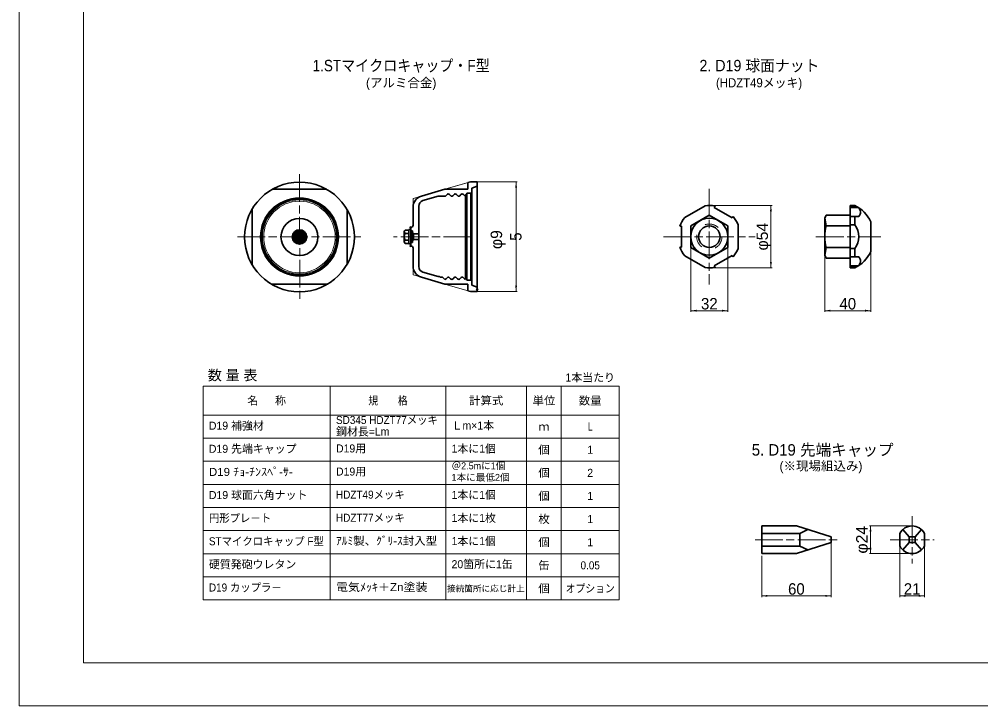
# Model space of a CAD drawing. Units: millimetres at full size, sheet at 1:2. Extents: x 2216 to 3898, y 1025 to 2213.
# Drawn here: x 2216 to 3048, y 1025 to 1619 of the extents above; entities that cross this region are included whole.
import ezdxf
from ezdxf.enums import TextEntityAlignment as Align

# ---------------------------------------------------------------- set-up
doc = ezdxf.new("R2010")
doc.units = ezdxf.units.MM
doc.header["$LTSCALE"] = 2
doc.header["$PDMODE"] = 32
doc.header["$PDSIZE"] = 1
for name, pattern in [('CHAIN', [18.5, 12, -1.5, 3.5, -1.5]), ('CHAIN_DOUBLE_DASH', [23.5, 12, -1.5, 3.5, -1.5, 3.5, -1.5]), ('DASHED_SPACED', [12, 6, -6])]:
    doc.linetypes.add(name, pattern=pattern)
for name, color, linetype, lineweight in [('1外形線', 7, 'Continuous', 35), ('2細い実線', 3, 'Continuous', 20), ('3隠れ線', 2, 'DASHED_SPACED', 13), ('4中心線', 1, 'CHAIN', 15), ('5想像線', 6, 'CHAIN_DOUBLE_DASH', 15), ('6寸法線', 4, 'Continuous', 13), ('7 枠・タイトル', 7, 'Continuous', 13), ('8 数量表', 7, 'Continuous', 13), ('Defpoints_2', 1, 'Continuous', 13)]:
    doc.layers.add(name, color=color, linetype=linetype, lineweight=lineweight)
doc.styles.add('ＭＳ Ｐゴシック', font='')
doc.styles.get('ＭＳ Ｐゴシック').set_extended_font_data('MS PGothic')

# ---------------------------------------------------------------- blocks, each defined once
blk = doc.blocks.new('filled_arrow')
at = {"color": 0, "linetype": 'Continuous', "lineweight": -2}
blk.add_solid([(7.5, 1.25), (0, 0), (7.5, -1.25)], dxfattribs=at)

msp = doc.modelspace()

# ---------------------------------------------------------------- hatches: boundary and pattern name
at = {"layer": '2細い実線'}
h = msp.add_hatch(dxfattribs=at)
h.set_pattern_fill('USER', color=254, style=0, pattern_type=2)
h.set_pattern_definition([(45, (2894.981, 1234.279), (-0.35355, 0.35355), [])])
h.paths.add_polyline_path([(2464.337, 1430.186), (2461.626, 1425.49, -0.26795), (2461.193, 1425.24), (2458.661, 1425.24), (2455.77, 1425.24, -0.26795), (2455.337, 1425.49), (2452.626, 1430.186, -0.27234), (2452.63, 1430.693), (2452.63, 1430.693), (2455.337, 1435.382, -0.26795), (2455.77, 1435.632), (2458.63, 1435.632), (2461.193, 1435.632, -0.26795), (2461.626, 1435.382), (2464.333, 1430.693), (2464.333, 1430.693, -0.27234)])

# ---------------------------------------------------------------- linework, layer by layer
at = {"layer": '1外形線'}
for p, q in [((2604.281, 1477.546), (2606.495, 1478.215)), ((2604.281, 1471.669), (2604.281, 1477.546)), ((2604.281, 1471.669), (2604.281, 1477.546)), ((2612.281, 1478.193), (2606.495, 1478.193)), ((2612.281, 1474.367), (2607.681, 1472.693)), ((2612.281, 1474.367), (2612.281, 1478.193)), ((2612.281, 1474.367), (2612.288, 1387.016)), ((2482.021, 1471.693), (2434.942, 1471.693)), ((2563.954, 1465.779), (2584.139, 1471.669)), ((2578.445, 1465.693), (2565.357, 1461.867)), ((2584.281, 1465.693), (2578.445, 1465.693)), ((2604.281, 1471.669), (2584.139, 1471.669)), ((2584.139, 1471.669), (2604.281, 1471.669)), ((2585.098, 1466.106), (2586.218, 1467.242)), ((2589.474, 1466.115), (2588.363, 1467.242)), ((2591.107, 1466.115), (2592.227, 1467.251)), ((2595.483, 1466.125), (2594.372, 1467.251)), ((2597.116, 1466.125), (2598.237, 1467.26)), ((2601.493, 1466.134), (2600.381, 1467.26)), ((2603.281, 1467.943), (2602.281, 1466.943)), ((2602.281, 1466.943), (2602.281, 1465.712)), ((2602.281, 1394.443), (2602.281, 1465.712)), ((2603.281, 1468.193), (2606.681, 1468.193)), ((2603.281, 1467.943), (2603.281, 1468.193)), ((2603.281, 1467.943), (2603.281, 1393.443)), ((2607.681, 1469.193), (2606.681, 1468.193)), ((2606.693, 1393.193), (2606.681, 1468.193)), ((2607.681, 1472.693), (2607.681, 1469.193)), ((2607.681, 1469.193), (2607.687, 1392.187)), ((2561.76, 1457.068), (2561.76, 1430.693)), ((2791.835, 1447.244), (2809.498, 1457.442)), ((2817.372, 1455.977), (2818.1, 1457.238)), ((2935.005, 1457.693), (2935.005, 1403.693)), ((2935.005, 1457.693), (2939.005, 1457.693)), ((2935.005, 1457.238), (2939.905, 1457.238)), ((2939.005, 1457.238), (2939.005, 1457.693)), ((2417.645, 1406.174), (2417.645, 1454.698)), ((2499.645, 1406.733), (2499.645, 1454.138)), ((2556.76, 1456.136), (2556.76, 1440.693)), ((2797.166, 1439.93), (2813.166, 1449.168)), ((2813.166, 1449.168), (2829.166, 1439.93)), ((2832.961, 1446.977), (2817.372, 1455.977)), ((2832.961, 1446.977), (2833.689, 1448.238)), ((2914.367, 1449.168), (2913.005, 1446.808)), ((2914.367, 1449.168), (2935.005, 1449.168)), ((2935.005, 1455.977), (2942.074, 1455.977)), ((2935.005, 1448.238), (2942.549, 1448.238)), ((2939.005, 1440.891), (2939.005, 1448.238)), ((2789.166, 1439.693), (2787.711, 1439.693)), ((2789.166, 1439.693), (2789.166, 1421.693)), ((2797.166, 1439.93), (2797.166, 1421.455)), ((2829.166, 1439.93), (2829.166, 1421.455)), ((2838.166, 1440.891), (2838.166, 1420.495)), ((2913.005, 1446.808), (2913.005, 1414.577)), ((2913.005, 1446.808), (2914.367, 1439.93)), ((2914.367, 1439.93), (2935.005, 1439.93)), ((2935.005, 1440.891), (2939.005, 1440.891)), ((2953.005, 1443.61), (2953.005, 1417.776)), ((2455.337, 1435.382), (2452.626, 1430.686)), ((2452.626, 1430.686), (2455.337, 1435.382)), ((2461.193, 1435.632), (2455.77, 1435.632)), ((2464.337, 1430.686), (2461.626, 1435.382)), ((2549.16, 1435.023), (2549.16, 1426.363)), ((2553.16, 1436.466), (2549.96, 1436.466)), ((2553.16, 1433.58), (2549.96, 1433.58)), ((2553.16, 1424.443), (2553.16, 1436.943)), ((2553.16, 1436.943), (2554.76, 1436.943)), ((2553.16, 1436.466), (2553.16, 1424.919)), ((2554.76, 1422.693), (2554.76, 1438.693)), ((2554.76, 1436.943), (2554.76, 1424.443)), ((2556.16, 1435.693), (2554.76, 1435.693)), ((2561.76, 1433.08), (2554.76, 1433.08)), ((2556.16, 1435.693), (2556.16, 1430.693)), ((2557.273, 1433.08), (2556.16, 1434.193)), ((2557.273, 1433.08), (2557.273, 1430.693)), ((2452.626, 1430.186), (2455.337, 1425.49)), ((2455.77, 1425.24), (2461.193, 1425.24)), ((2461.626, 1425.49), (2464.337, 1430.186)), ((2553.16, 1427.806), (2549.96, 1427.806)), ((2553.16, 1424.919), (2549.96, 1424.919)), ((2554.76, 1424.443), (2553.16, 1424.443)), ((2561.76, 1428.306), (2554.76, 1428.306)), ((2556.16, 1425.693), (2554.76, 1425.693)), ((2556.16, 1425.693), (2556.16, 1430.693)), ((2557.273, 1428.306), (2556.16, 1427.192)), ((2557.273, 1428.306), (2557.273, 1430.692)), ((2561.76, 1404.821), (2561.76, 1430.693)), ((2556.76, 1405.25), (2556.76, 1420.693)), ((2789.166, 1421.693), (2787.711, 1421.693)), ((2797.166, 1421.455), (2813.166, 1412.218)), ((2813.166, 1412.218), (2829.166, 1421.455)), ((2913.005, 1414.577), (2914.367, 1421.455)), ((2914.367, 1421.455), (2935.005, 1421.455)), ((2935.005, 1420.495), (2939.005, 1420.495)), ((2939.005, 1413.147), (2939.005, 1420.495)), ((2809.498, 1403.943), (2791.835, 1414.141)), ((2817.372, 1405.408), (2832.961, 1414.408)), ((2832.961, 1414.408), (2833.689, 1413.147)), ((2914.367, 1412.218), (2913.005, 1414.577)), ((2914.367, 1412.218), (2935.005, 1412.218)), ((2935.005, 1413.147), (2942.549, 1413.147)), ((2578.445, 1396.196), (2565.357, 1400.022)), ((2817.372, 1405.408), (2818.1, 1404.147)), ((2935.005, 1405.408), (2942.074, 1405.408)), ((2935.005, 1404.147), (2939.905, 1404.147)), ((2935.005, 1403.693), (2939.005, 1403.693)), ((2939.005, 1403.693), (2939.005, 1404.147)), ((2482.9, 1389.693), (2434.063, 1389.693)), ((2563.954, 1395.652), (2584.3, 1389.693)), ((2579.704, 1396.196), (2578.445, 1396.196)), ((2580.281, 1395.693), (2579.704, 1396.196)), ((2582.281, 1395.693), (2580.281, 1395.693)), ((2582.317, 1395.693), (2584.281, 1393.702)), ((2604.281, 1389.693), (2584.3, 1389.693)), ((2586.465, 1395.28), (2585.354, 1394.153)), ((2588.098, 1395.28), (2589.218, 1394.144)), ((2592.474, 1395.27), (2591.363, 1394.144)), ((2594.107, 1395.27), (2595.227, 1394.135)), ((2598.483, 1395.261), (2597.372, 1394.135)), ((2600.116, 1395.261), (2601.237, 1394.125)), ((2602.281, 1394.443), (2602.281, 1393.674)), ((2603.281, 1393.443), (2602.281, 1394.443)), ((2603.281, 1393.193), (2603.281, 1393.443)), ((2603.281, 1393.193), (2606.681, 1393.193)), ((2604.281, 1389.693), (2604.281, 1383.84)), ((2604.287, 1389.722), (2604.288, 1383.846)), ((2607.681, 1392.193), (2606.681, 1393.193)), ((2607.687, 1392.199), (2606.687, 1393.199)), ((2607.687, 1388.699), (2607.687, 1392.199)), ((2604.281, 1383.84), (2606.495, 1383.215)), ((2612.288, 1383.2), (2606.501, 1383.199)), ((2612.26, 1383.17), (2606.572, 1383.17)), ((2612.281, 1387.019), (2607.681, 1388.693)), ((2612.288, 1387.026), (2607.687, 1388.699)), ((2612.288, 1387.026), (2612.288, 1383.2)), ((2858.504, 1180.423), (2858.504, 1156.523)), ((2858.504, 1180.423), (2888.504, 1180.423)), ((2858.504, 1173.991), (2891.504, 1173.991)), ((2888.504, 1180.423), (2918.504, 1170.973)), ((2891.504, 1173.991), (2898.504, 1177.273)), ((2891.504, 1173.991), (2891.504, 1162.956)), ((2978.066, 1173.991), (2978.066, 1162.956)), ((2980.581, 1177.273), (2986.166, 1170.973)), ((2991.166, 1170.973), (2996.75, 1177.273)), ((2999.266, 1173.991), (2999.266, 1162.956)), ((2918.504, 1165.973), (2888.504, 1156.523)), ((2918.504, 1170.973), (2918.504, 1165.973)), ((2986.166, 1165.973), (2980.581, 1159.673)), ((2986.166, 1170.973), (2986.166, 1165.973)), ((2991.166, 1170.973), (2986.166, 1170.973)), ((2991.166, 1165.973), (2986.166, 1165.973)), ((2991.166, 1170.973), (2991.166, 1165.973)), ((2991.166, 1165.973), (2996.75, 1159.673)), ((2858.504, 1162.956), (2891.504, 1162.956)), ((2891.504, 1162.956), (2898.504, 1159.673)), ((2858.504, 1156.523), (2888.504, 1156.523))]:
    msp.add_line(p, q, dxfattribs=at)
for centre, radius in [((2458.481, 1430.436), 47.5), ((2458.481, 1430.436), 33), ((2458.481, 1430.436), 16), ((2813.166, 1430.693), 16), ((2813.166, 1430.693), 9.35), ((2458.481, 1430.436), 6.25)]:
    msp.add_circle(centre, radius, dxfattribs=at)
for centre, radius, start, end in [((2566.76, 1456.181), 10, 106.29556, 180.00002), ((2584.281, 1466.683), 1, 270.00002, 324.72163), ((2587.291, 1466.193), 1.5, 44.3639, 135.63615), ((2590.291, 1466.693), 1, 215.27842, 324.72163), ((2593.3, 1466.202), 1.5, 44.3639, 135.63615), ((2596.3, 1466.702), 1, 215.27842, 324.72163), ((2599.309, 1466.211), 1.5, 44.3639, 135.63615), ((2602.309, 1466.711), 1, 215.27842, 268.422), ((2566.76, 1457.068), 5, 106.29556, 180.00002), ((2813.166, 1430.693), 27, 79.47122, 97.80839), ((2925.928, 1430.693), 30, 25.50382, 64.15807), ((2813.166, 1430.693), 27, 22.19161, 40.52878), ((2938.504, 1451.874), 5.439, 318.04281, 48.97274), ((2554.76, 1440.693), 2, 270.00002, 0.00002), ((2813.166, 1430.693), 27, 142.19161, 160.52878), ((2945.005, 1430.693), 32, 163.22135, 196.77865), ((2925.928, 1430.693), 16.583, 322.05063, 37.94937), ((2455.77, 1435.132), 0.5, 90, 150), ((2461.193, 1435.132), 0.5, 30, 90), ((2550.862, 1435.023), 1.702, 122.00463, 237.99542), ((2554.768, 1430.693), 5.608, 149.02091, 210.97913), ((2453.059, 1430.436), 0.5, 150, 210), ((2455.77, 1425.74), 0.5, 210, 270), ((2461.193, 1425.74), 0.5, 270, 330), ((2463.904, 1430.436), 0.5, 330, 30), ((2550.862, 1426.363), 1.702, 122.00463, 237.99542), ((2554.76, 1420.693), 2, 0.00002, 90.00002), ((2813.166, 1430.693), 27, 199.47122, 217.80839), ((2813.166, 1430.693), 27, 319.47122, 337.80839), ((2925.928, 1430.693), 30, 295.84193, 334.49618), ((2938.504, 1409.511), 5.439, 311.02726, 41.95719), ((2566.76, 1405.25), 10, 180.00002, 253.70448), ((2566.76, 1404.821), 5, 180.00002, 253.70448), ((2813.166, 1430.693), 27, 262.19161, 280.52878), ((2584.281, 1395.202), 1.5, 270.00002, 315.63615), ((2587.281, 1394.702), 1, 35.27842, 144.72163), ((2590.291, 1395.193), 1.5, 224.3639, 315.63615), ((2593.291, 1394.693), 1, 35.27842, 144.72163), ((2596.3, 1395.183), 1.5, 224.3639, 315.63615), ((2599.3, 1394.683), 1, 35.27842, 144.72163), ((2602.309, 1395.174), 1.5, 224.3639, 268.94808), ((2988.666, 1168.473), 11.95, 27.49771, 152.50229), ((2988.666, 1168.473), 11.95, 207.49771, 332.50229)]:
    msp.add_arc(centre, radius, start, end, dxfattribs=at)
for p in [(2554.76, 1438.693), (2554.76, 1422.693), (2612.26, 1385.17)]:
    msp.add_point(p, dxfattribs=at)
at = {"layer": '2細い実線', "color": 9}
for radius in [33.986, 33.557, 33.237, 32.687, 32.03, 30.973]:
    msp.add_circle((2458.481, 1430.436), radius, dxfattribs=at)
at = {"layer": '3隠れ線'}
msp.add_circle((2813.166, 1430.693), 10.95, dxfattribs=at)
at = {"layer": '4中心線'}
for p, q in [((2458.481, 1484.789), (2458.808, 1376.744)), ((2813.166, 1472.193), (2813.166, 1389.193)), ((2404.752, 1430.693), (2511.66, 1430.693)), ((2607.093, 1430.693), (2539.949, 1430.693)), ((2773.466, 1430.693), (2852.867, 1430.693)), ((2905.444, 1430.693), (2961.633, 1430.693)), ((2988.666, 1188.915), (2988.666, 1148.032)), ((2852.722, 1168.473), (2925.094, 1168.473)), ((2969.586, 1168.473), (3007.745, 1168.473))]:
    msp.add_line(p, q, dxfattribs=at)
at = {"layer": '5想像線'}
for p, q in [((2606.495, 1478.193), (2563.954, 1465.779)), ((2585.224, 1471.997), (2606.495, 1478.215)), ((2556.76, 1463.676), (2563.954, 1465.779)), ((2556.76, 1456.136), (2556.76, 1463.676)), ((2556.76, 1405.25), (2556.76, 1397.755)), ((2556.76, 1397.755), (2563.954, 1395.652)), ((2606.572, 1383.17), (2585.263, 1389.411))]:
    msp.add_line(p, q, dxfattribs=at)
at = {"layer": '6寸法線'}
for p, q in [((2606.557, 1478.215), (2646.942, 1478.215)), ((2645.942, 1478.215), (2645.942, 1383.215)), ((2813.229, 1457.693), (2867.472, 1457.693)), ((2866.472, 1457.693), (2866.472, 1403.693)), ((2797.166, 1421.393), (2797.166, 1365.666)), ((2829.166, 1421.393), (2829.166, 1365.666)), ((2953.005, 1417.713), (2953.005, 1365.666)), ((2913.005, 1414.515), (2913.005, 1365.666)), ((2813.229, 1403.693), (2867.472, 1403.693)), ((2606.557, 1383.215), (2646.942, 1383.215)), ((2797.166, 1366.666), (2829.166, 1366.666)), ((2913.005, 1366.666), (2953.005, 1366.666)), ((2988.603, 1180.423), (2951.665, 1180.423)), ((2952.665, 1180.423), (2952.665, 1156.523)), ((2918.504, 1165.911), (2918.504, 1118.891)), ((2978.066, 1162.893), (2978.066, 1118.891)), ((2999.266, 1163.224), (2999.266, 1118.891)), ((2858.504, 1154.461), (2858.504, 1118.891)), ((2988.603, 1156.523), (2951.665, 1156.523)), ((2858.504, 1119.891), (2918.504, 1119.891)), ((2978.066, 1119.891), (2999.266, 1119.891))]:
    msp.add_line(p, q, dxfattribs=at)
at = {"layer": '7 枠・タイトル'}
for p, q in [((2271.595, 1062.049), (2271.595, 2175.602)), ((3842.291, 1062.049), (2271.595, 1062.049))]:
    msp.add_line(p, q, dxfattribs=at)
at = {"layer": '8 数量表'}
for p, q in [((2375.087, 1301.347), (2375.087, 1116.347)), ((2375.087, 1301.347), (2735.087, 1301.347)), ((2485.087, 1301.347), (2485.087, 1116.347)), ((2585.087, 1301.347), (2585.087, 1116.347)), ((2655.087, 1301.347), (2655.087, 1116.347)), ((2685.087, 1301.347), (2685.087, 1116.347)), ((2735.087, 1301.347), (2735.087, 1116.347)), ((2375.087, 1276.347), (2735.087, 1276.347)), ((2375.087, 1256.347), (2735.087, 1256.347)), ((2375.087, 1236.347), (2735.087, 1236.347)), ((2375.087, 1216.347), (2735.087, 1216.347)), ((2375.087, 1196.347), (2735.087, 1196.347)), ((2375.087, 1176.347), (2735.087, 1176.347)), ((2375.087, 1156.347), (2735.087, 1156.347)), ((2375.087, 1156.347), (2735.087, 1156.347)), ((2375.087, 1136.347), (2735.087, 1136.347)), ((2375.087, 1136.347), (2735.087, 1136.347)), ((2375.087, 1116.347), (2735.087, 1116.347))]:
    msp.add_line(p, q, dxfattribs=at)
at = {"layer": 'Defpoints_2', "color": 7}
msp.add_lwpolyline([(2215.943, 1024.825), (3897.943, 1024.825), (3897.943, 2212.825), (2215.943, 2212.825)], close=True, dxfattribs=at)

# ---------------------------------------------------------------- block references
at = {"layer": '6寸法線', "xscale": 0.667, "yscale": 0.667}
for p, rotation in [((2645.942, 1478.215), 270), ((2866.472, 1457.693), 270), ((2866.472, 1403.693), 90), ((2645.942, 1383.215), 90), ((2829.166, 1366.666), 180), ((2953.005, 1366.666), 180), ((2952.665, 1180.423), 270), ((2952.665, 1156.523), 90), ((2918.504, 1119.891), 180), ((2999.266, 1119.891), 180)]:
    msp.add_blockref('filled_arrow', p, dxfattribs=dict(at, rotation=rotation))
for p in [(2797.166, 1366.666), (2913.005, 1366.666), (2858.504, 1119.891), (2978.066, 1119.891)]:
    msp.add_blockref('filled_arrow', p, dxfattribs=at)

# ---------------------------------------------------------------- texts
at = {"layer": '6寸法線', "style": 'ＭＳ Ｐゴシック', "width": 1.05}
for s, p in [('φ54', (2858.966, 1430.693)), ('φ24', (2945.159, 1168.473))]:
    msp.add_text(s, height=9.897, rotation=90, dxfattribs=at).set_placement(p, align=Align.MIDDLE_CENTER)
msp.add_text('φ9', height=9.897, rotation=90, dxfattribs=at).set_placement((2636.787, 1419.953), align=Align.BOTTOM_LEFT)
at = {"layer": '6寸法線', "style": 'ＭＳ Ｐゴシック'}
msp.add_text('5', height=9.897, rotation=90, dxfattribs=at).set_placement((2653.587, 1427.128), align=Align.BOTTOM_LEFT)
for s, p in [('32', (2813.166, 1372.666)), ('40', (2933.005, 1372.666)), ('60', (2888.504, 1125.891)), ('21', (2988.666, 1125.891))]:
    msp.add_text(s, height=9.897, dxfattribs=at).set_placement(p, align=Align.MIDDLE_CENTER)
at = {"layer": '7 枠・タイトル', "style": 'ＭＳ Ｐゴシック'}
for s, height, width, p in [('1.STマイクロキャップ・F型', 9.897, 0.9, (2469.887, 1570.819)), ('2. D19 球面ナット', 9.897, 0.95, (2804.66, 1570.819)), ('(HDZT49メッキ)', 7.918, 0.95, (2818.961, 1557.541))]:
    msp.add_text(s, height=height, dxfattribs=dict(at, width=width)).set_placement(p, align=Align.BOTTOM_LEFT)
for s, height, p in [('(アルミ合金)', 7.918, (2516.036, 1557.541)), ('5. D19 先端キャップ', 9.897, (2849.897, 1238.321)), ('(※現場組込み)', 7.918, (2873.943, 1225.985))]:
    msp.add_text(s, height=height, dxfattribs=at).set_placement(p, align=Align.BOTTOM_LEFT)
at = {"layer": '8 数量表', "style": 'ＭＳ Ｐゴシック'}
for s, height, p in [('数 量 表', 8.908, (2379.159, 1303.715)), ('D19 補強材', 6.928, (2380.087, 1261.606)), ('鋼材長=Lm', 6.928, (2490.087, 1256.519)), ('Ｌm×1本', 6.928, (2590.087, 1261.767)), ('D19 先端キャップ', 6.928, (2380.087, 1241.606)), ('D19用', 6.928, (2490.087, 1241.927)), ('1本に1個', 6.928, (2590.087, 1241.767)), ('＠2.5mに1個', 5.938, (2590.087, 1227.654)), ('D19用', 6.928, (2490.087, 1221.927)), ('1本に最低2個', 5.938, (2590.087, 1217.709)), ('D19 球面六角ナット', 6.928, (2380.087, 1201.606)), ('1本に1個', 6.928, (2590.087, 1201.767)), ('1本に1枚', 6.928, (2590.087, 1181.767)), ('1本に1個', 6.928, (2590.087, 1161.767)), ('硬質発砲ウレタン', 6.928, (2380.087, 1141.606)), ('20箇所に1缶', 6.928, (2590.087, 1141.767)), ('接続箇所に応じ計上', 5.336, (2586.159, 1121.97))]:
    msp.add_text(s, height=height, dxfattribs=at).set_placement(p, align=Align.BOTTOM_LEFT)
for s, p in [('1本当たり', (2710.087, 1308.847)), ('名\u3000  称', (2430.087, 1288.847)), ('ｍ', (2670.087, 1266.347)), ('1', (2710.087, 1246.347)), ('2', (2710.087, 1226.347)), ('1', (2710.087, 1206.347)), ('1', (2710.087, 1186.347)), ('1', (2710.087, 1166.347))]:
    msp.add_text(s, height=6.928, dxfattribs=at).set_placement(p, align=Align.MIDDLE_CENTER)
for s, width, p in [('規\u3000\u3000格', 0.9, (2535.087, 1288.847)), ('計算式', 1.05, (2620.087, 1288.847)), ('単位', 1.05, (2670.087, 1288.847)), ('数量', 1.05, (2710.087, 1288.847)), ('Ｌ', 0.65, (2710.087, 1266.347)), ('個', 1.05, (2670.087, 1246.347)), ('個', 1.05, (2670.087, 1226.347)), ('個', 1.05, (2670.087, 1206.347)), ('枚', 1.05, (2670.087, 1186.347)), ('個', 1.05, (2670.087, 1166.347)), ('缶', 1.05, (2670.087, 1146.347)), ('0.05', 0.95, (2710.087, 1146.347)), ('個', 1.05, (2670.087, 1126.347)), ('オプション', 0.9, (2710.087, 1126.347))]:
    msp.add_text(s, height=6.928, dxfattribs=dict(at, width=width)).set_placement(p, align=Align.MIDDLE_CENTER)
for s, width, p in [('SD345 HDZT77メッキ', 0.95, (2490.087, 1266.519)), ('D19 ﾁｮ-ﾁﾝｽﾍﾟ-ｻ-', 1.1, (2380.087, 1221.606)), ('HDZT49メッキ', 0.95, (2490.087, 1201.927)), ('円形プレ－ト', 0.95, (2380.087, 1181.606)), ('HDZT77メッキ', 0.95, (2490.087, 1181.927)), ('STマイクロキャップ F型', 0.95, (2380.087, 1161.606)), ('ｱﾙﾐ製、ｸﾞﾘ-ｽ封入型', 1.05, (2490.087, 1161.927)), ('電気ﾒｯｷ＋Zn塗装', 1.1, (2490.087, 1121.927)), ('D19 カップラ－', 0.95, (2380.087, 1121.606))]:
    msp.add_text(s, height=6.928, dxfattribs=dict(at, width=width)).set_placement(p, align=Align.BOTTOM_LEFT)

doc.saveas('drawing.dxf')
